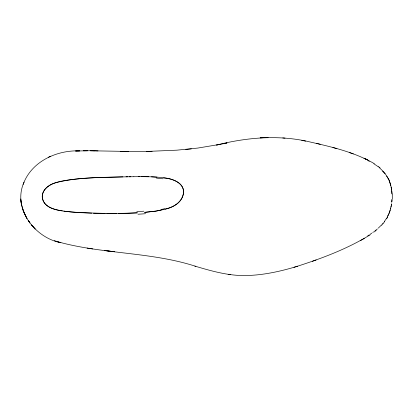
<?xml version="1.0" encoding="UTF-8"?>
<svg xmlns="http://www.w3.org/2000/svg" width="413" height="413" viewBox="0 0 413 413"><rect width="100%" height="100%" fill="white"/><g stroke="black" fill="none" stroke-linecap="round" stroke-linejoin="round"><path stroke-width="0.62" d="M392.309 198.823L392.278 194.1M391.942 199.665L391.73 202.179M391.839 201.921L392.045 199.402M391.545 203.748L391.307 205.307M391.142 206.242L390.553 208.694M391.018 206.877L391.498 204.409M390.471 209.148L390.724 208.049M390.218 210.207L389.072 213.562L387.585 216.371M389.629 211.688L390.399 209.303M388.938 213.438L389.397 212.272M23.118 184.466C31.357 161.545 56.566 150.007 79.75 150.879L75.538 151.034L90.906 150.693L94.401 150.766L90.37 150.776L128.381 151.442L120.24 151.349M24.083 182.133C12.075 208.183 34.759 237.888 60.892 242.725L54.294 240.634M387.631 216.304L388.705 214.022M386.398 218.529L384.353 221.544M383.899 222.581L384.756 221.435M383.29 223.335L381.679 225.193M382.686 223.645L383.398 222.814M381.617 224.889L378.298 228.115M374.963 230.882L377.41 228.916M374.23 231.92L376.186 230.371M372.722 232.504L373.62 231.858M370.322 234.171L371.814 233.133M370.255 234.749C347.287 248.946 321.717 258.471 296.09 266.669M367.725 235.864L369.33 234.863M364.364 238.389L360.714 240.449M50.742 156.222L48.512 157.208M312.398 261.31L316.121 259.958M194.853 266.096C212.674 271.398 231.048 276.633 249.855 275.409C266.142 274.609 282.141 270.933 297.696 266.189M293.937 267.314L295.532 266.834M165.169 209.148C173.697 207.527 183.233 201.379 183.558 191.869A5.312 4.476 89.9 0 0 183.532 191.1C183.098 183.635 175.066 180.114 168.747 178.664C157.265 176.423 145.5 176.645 133.858 176.712M223.072 143.765L227.011 142.981L216.495 145.061C247 137.4 279.121 134.592 309.957 141.953C331.985 146.992 354.571 152.17 374.286 163.636M161.297 210.026L153.166 211.425L144.658 212.349M220.263 144.318L197.775 148.066L176.914 150.167L146.646 151.442L152.067 151.328L123.549 151.334L124.809 151.328M157.276 210.78C167.363 209.045 180.388 206.092 183.233 194.59C185.809 183.382 172.567 178.302 163.615 177.864M153.166 211.425L144.638 212.344M185.726 149.444L191.338 148.902M98.16 177.518C85.734 178.266 73.22 178.788 60.99 181.276C53.69 182.861 44.459 186.242 42.503 194.347C40.551 210.857 64.061 210.991 75.099 212.313A233.706 233.665 -0.9 0 0 80.003 212.674L106.843 213.444L126.435 213.263M137.359 212.845L128.076 213.237M137.333 212.85L126.45 213.284M98.196 177.569L127.627 176.785M263.633 137.674L260.175 137.818L268.182 137.483M128.051 213.222L118.226 213.438M122.904 176.841C100.302 177.569 77.241 177.125 55.208 182.845C48.388 184.694 40.98 190.744 42.389 198.555C44.506 207.285 54.562 209.876 62.327 210.867M83.38 150.781L87.566 150.735L83.715 150.714M126.068 176.8L130.761 176.743M129.186 176.769L133.848 176.718M116.616 213.407L106.776 213.407M138.432 176.676L139.93 176.671M141.437 176.676L148.649 176.743M105.201 213.433L93.41 213.258M91.722 213.16L71.821 212.045A228.374 228.343 12.1 0 1 65.419 211.337L63.839 211.151M94.401 150.766L93.777 150.745L98.02 150.905M151.457 176.826L156.945 177.151M282.797 137.952L285.011 138.133M56.54 241.409C101.397 254.253 150.802 251.677 195.881 266.38M104.35 250.5L114.613 251.734L111.618 251.372M110.627 251.249L106.688 250.768M228.172 274.325L230.428 274.635M92.734 248.925L87.148 248.094M301.727 140.394L305.661 141.117M320.266 144.256L316.343 143.342M336.884 148.634L332.868 147.503M349.284 152.5L353.342 153.925M368.195 160.719L369.299 161.302M373.884 163.785L378.024 166.573M378.184 166.372L380.043 167.89M378.995 167.286L384.451 172.649M382.572 171.163L385.009 173.837M384.792 173.052L389.108 180.006L390.786 185.597M386.692 176.026C390.187 181.199 391.591 187.533 392.02 193.692M22.627 208.823L23.515 211.244L21.326 203.903L20.707 198.963L21.342 203.893M391.137 187.099L391.25 187.719M391.307 188.029L391.622 190.217M391.73 191.157L391.958 193.986M143.9 211.193A94.887 32.586 -0.1 0 1 136.822 211.657M164.864 208.668A97.034 66.813 9.6 0 1 161.013 209.53M156.47 178.132A94.866 57.108 -10.6 0 1 163.052 178.798M157.374 210.976A83.287 57.247 9 0 1 153.244 211.637M145.608 213.686A96.549 33.05 -0.1 0 1 138.019 214.228M387.249 217.532L386.491 218.869L387.585 216.964L387.249 217.532M366.063 159.175L363.998 158.205L367.895 160.058L366.063 159.175M35.09 228.947L31.548 225.013L35.09 228.947M29.906 222.886L28.373 220.645L29.896 222.886M26.953 218.353L25.663 216.02L26.953 218.353M25.678 216.004L23.531 211.265L25.678 216.004"/></g></svg>
